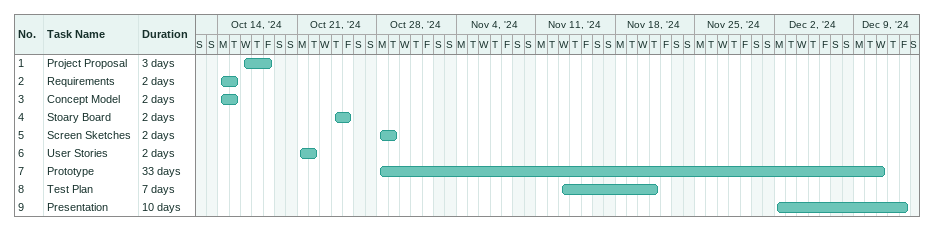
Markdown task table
| ID | Task | Duration | Start | Finish |
|---|---|---|---|---|
| 1 | Project Proposal | 3d | 2024-10-16 | 2024-10-18 |
| 2 | Requirements | 2d | 2024-10-14 | 2024-10-15 |
| 3 | Concept Model | 2d | 2024-10-14 | 2024-10-15 |
| 4 | Stoary Board | 2d | 2024-10-24 | 2024-10-25 |
| 5 | Screen Sketches | 2d | 2024-10-28 | 2024-10-29 |
| 6 | User Stories | 2d | 2024-10-21 | 2024-10-22 |
| 7 | Prototype | 33d | 2024-10-28 | 2024-12-11 |
| 8 | Test Plan | 7d | 2024-11-13 | 2024-11-21 |
| 9 | Presentation | 10d | 2024-12-02 | 2024-12-13 |
